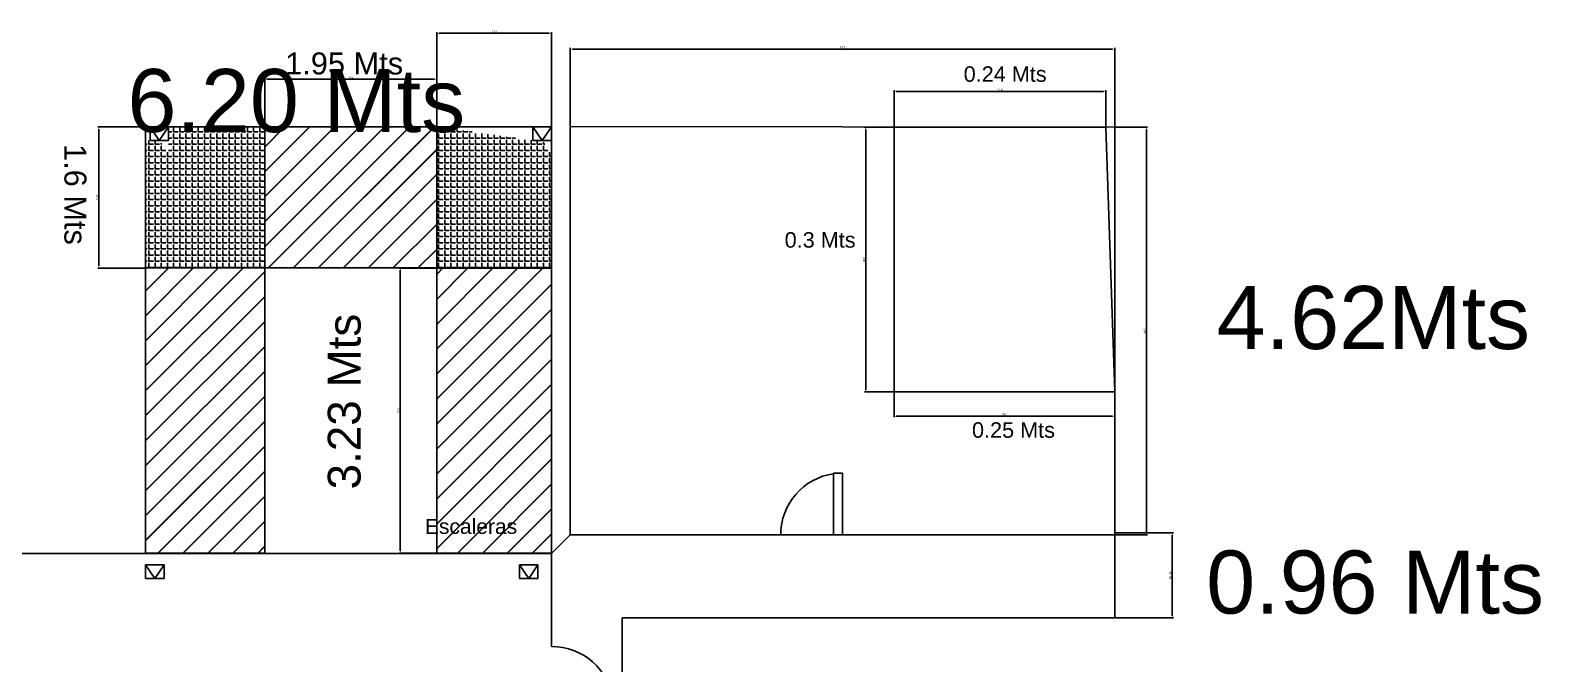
# Model space of a CAD drawing. Header units: millimetres. Extents: x 4980 to 36158, y 679 to 26062.
# Drawn here: x 28563 to 30275, y 3055 to 3774 of the extents above; entities that cross this region are included whole.
import ezdxf

# ---------------------------------------------------------------- set-up
doc = ezdxf.new("R2010")
doc.units = ezdxf.units.MM
doc.styles.get("Standard").update_dxf_attribs({"font": 'arial.ttf'})
doc.dimstyles.new('ISO-25', dxfattribs={"dimtxt": 2.5, "dimasz": 2.5, "dimexe": 1.25, "dimexo": 0.625, "dimtad": 1, "dimtxsty": 'Standard', "dimcen": 2.5, "dimadec": 0, "dimazin": 0, "dimtfac": 1, "dimtmove": 0, "dimatfit": 3, "dimfxl": 1, "dimarcsym": 0})

# ---------------------------------------------------------------- blocks, each defined once
blk = doc.blocks.new('*D24')
at = {"color": 0, "lineweight": -2, "transparency": 16777216}
for p, q in [((29792.8, 3663.6), (29829.3, 3663.6)), ((29828.1, 3661.1), (29828.1, 3204.1)), ((29792.8, 3201.6), (29829.3, 3201.6))]:
    blk.add_line(p, q, dxfattribs=at)
at = {"color": 0, "transparency": 16777216}
for points in [[(29827.7, 3661.1), (29828.5, 3661.1), (29828.1, 3663.6)], [(29827.7, 3204.1), (29828.5, 3204.1), (29828.1, 3201.6)]]:
    blk.add_solid(points, dxfattribs=at)
at = {"layer": 'Defpoints', "color": 0, "transparency": 16777216}
for p in [(29792.2, 3663.6), (29792.2, 3201.6), (29828.1, 3201.6)]:
    blk.add_point(p, dxfattribs=at)
at = {"color": 0, "transparency": 16777216, "insert": (29826.2, 3432.6), "char_height": 2.5, "attachment_point": 5, "rotation": 90}
blk.add_mtext('462', dxfattribs=at)
blk = doc.blocks.new('*D25')
at = {"color": 0, "lineweight": -2, "transparency": 16777216}
for p, q in [((29792.8, 3203.9), (29858.7, 3203.9)), ((29857.5, 3201.4), (29857.5, 3109.9)), ((29792.8, 3107.4), (29858.7, 3107.4))]:
    blk.add_line(p, q, dxfattribs=at)
at = {"color": 0, "transparency": 16777216}
for points in [[(29857.1, 3201.4), (29857.9, 3201.4), (29857.5, 3203.9)], [(29857.1, 3109.9), (29857.9, 3109.9), (29857.5, 3107.4)]]:
    blk.add_solid(points, dxfattribs=at)
at = {"layer": 'Defpoints', "color": 0, "transparency": 16777216}
for p in [(29792.2, 3203.9), (29792.2, 3107.4), (29857.5, 3107.4)]:
    blk.add_point(p, dxfattribs=at)
at = {"color": 0, "transparency": 16777216, "insert": (29855.3, 3155.6), "char_height": 2.5, "attachment_point": 5, "rotation": 90}
blk.add_mtext('96,45', dxfattribs=at)
blk = doc.blocks.new('*D26')
at = {"color": 0, "lineweight": -2, "transparency": 16777216}
for p, q in [((29175.2, 3664.9), (29175.2, 3753.4)), ((29789.7, 3752.1), (29177.7, 3752.1)), ((29792.2, 3664.3), (29792.2, 3753.4))]:
    blk.add_line(p, q, dxfattribs=at)
at = {"color": 0, "transparency": 16777216}
for points in [[(29177.7, 3752.5), (29177.7, 3751.7), (29175.2, 3752.1)], [(29789.7, 3752.5), (29789.7, 3751.7), (29792.2, 3752.1)]]:
    blk.add_solid(points, dxfattribs=at)
at = {"layer": 'Defpoints', "color": 0, "transparency": 16777216}
for p in [(29175.2, 3752.1), (29175.2, 3664.3), (29792.2, 3663.6)]:
    blk.add_point(p, dxfattribs=at)
at = {"color": 0, "transparency": 16777216, "insert": (29483.7, 3754), "char_height": 2.5, "attachment_point": 5}
blk.add_mtext('617', dxfattribs=at)
blk = doc.blocks.new('*D27')
at = {"color": 0, "lineweight": -2, "transparency": 16777216}
for p, q in [((29542.2, 3664.3), (29542.2, 3705.5)), ((29779.7, 3704.2), (29544.7, 3704.2)), ((29782.2, 3664.3), (29782.2, 3705.5))]:
    blk.add_line(p, q, dxfattribs=at)
at = {"color": 0, "transparency": 16777216}
for points in [[(29544.7, 3704.6), (29544.7, 3703.8), (29542.2, 3704.2)], [(29779.7, 3704.6), (29779.7, 3703.8), (29782.2, 3704.2)]]:
    blk.add_solid(points, dxfattribs=at)
at = {"layer": 'Defpoints', "color": 0, "transparency": 16777216}
for p in [(29542.2, 3704.2), (29542.2, 3663.6), (29782.2, 3663.6)]:
    blk.add_point(p, dxfattribs=at)
at = {"color": 0, "transparency": 16777216, "insert": (29662.2, 3706.1), "char_height": 2.5, "attachment_point": 5}
blk.add_mtext('240', dxfattribs=at)
blk = doc.blocks.new('*D28')
at = {"color": 0, "lineweight": -2, "transparency": 16777216}
for p, q in [((29542.2, 3363), (29542.2, 3334.8)), ((29792.2, 3363), (29792.2, 3334.8)), ((29789.7, 3336), (29544.7, 3336))]:
    blk.add_line(p, q, dxfattribs=at)
at = {"color": 0, "transparency": 16777216}
for points in [[(29544.7, 3336.4), (29544.7, 3335.6), (29542.2, 3336)], [(29789.7, 3336.4), (29789.7, 3335.6), (29792.2, 3336)]]:
    blk.add_solid(points, dxfattribs=at)
at = {"layer": 'Defpoints', "color": 0, "transparency": 16777216}
for p in [(29542.2, 3363.6), (29792.2, 3363.6), (29542.2, 3336)]:
    blk.add_point(p, dxfattribs=at)
at = {"color": 0, "transparency": 16777216, "insert": (29667.2, 3337.9), "char_height": 2.5, "attachment_point": 5}
blk.add_mtext('250', dxfattribs=at)
blk = doc.blocks.new('*D61')
at = {"color": 0, "lineweight": -2, "transparency": 16777216}
for p, q in [((29541.6, 3663.6), (29508.8, 3663.6)), ((29510, 3661.1), (29510, 3366.1)), ((29541.6, 3363.6), (29508.8, 3363.6))]:
    blk.add_line(p, q, dxfattribs=at)
at = {"color": 0, "transparency": 16777216}
for points in [[(29509.6, 3661.1), (29510.5, 3661.1), (29510, 3663.6)], [(29509.6, 3366.1), (29510.5, 3366.1), (29510, 3363.6)]]:
    blk.add_solid(points, dxfattribs=at)
at = {"layer": 'Defpoints', "color": 0, "transparency": 16777216}
for p in [(29542.2, 3663.6), (29510, 3363.6), (29542.2, 3363.6)]:
    blk.add_point(p, dxfattribs=at)
at = {"color": 0, "transparency": 16777216, "insert": (29508.1, 3513.6), "char_height": 2.5, "attachment_point": 5, "rotation": 90}
blk.add_mtext('300', dxfattribs=at)
blk = doc.blocks.new('*D89')
at = {"color": 0, "lineweight": -2, "transparency": 16777216}
for p, q in [((28829, 3664.7), (28829, 3719.4)), ((29021.5, 3718.2), (28831.5, 3718.2)), ((29024, 3664.7), (29024, 3719.4))]:
    blk.add_line(p, q, dxfattribs=at)
at = {"color": 0, "transparency": 16777216}
for points in [[(28831.5, 3718.6), (28831.5, 3717.8), (28829, 3718.2)], [(29021.5, 3718.6), (29021.5, 3717.8), (29024, 3718.2)]]:
    blk.add_solid(points, dxfattribs=at)
at = {"layer": 'Defpoints', "color": 0, "transparency": 16777216}
for p in [(28829, 3718.2), (28829, 3664), (29024, 3664)]:
    blk.add_point(p, dxfattribs=at)
at = {"color": 0, "transparency": 16777216, "insert": (28926.5, 3720.1), "char_height": 2.5, "attachment_point": 5}
blk.add_mtext('195', dxfattribs=at)
blk = doc.blocks.new('*D90')
at = {"color": 0, "lineweight": -2, "transparency": 16777216}
for p, q in [((29024, 3665.3), (29024, 3771.2)), ((29026.5, 3770), (29151.5, 3770)), ((29154, 3664.7), (29154, 3771.2))]:
    blk.add_line(p, q, dxfattribs=at)
at = {"color": 0, "transparency": 16777216}
for points in [[(29026.5, 3770.4), (29026.5, 3769.6), (29024, 3770)], [(29151.5, 3770.4), (29151.5, 3769.6), (29154, 3770)]]:
    blk.add_solid(points, dxfattribs=at)
at = {"layer": 'Defpoints', "color": 0, "transparency": 16777216}
for p in [(29154, 3770), (29024, 3664.7), (29154, 3664)]:
    blk.add_point(p, dxfattribs=at)
at = {"color": 0, "transparency": 16777216, "insert": (29089, 3771.9), "char_height": 2.5, "attachment_point": 5}
blk.add_mtext('130', dxfattribs=at)
blk = doc.blocks.new('*D91')
at = {"color": 0, "lineweight": -2, "transparency": 16777216}
for p, q in [((28693.3, 3664), (28639.7, 3664)), ((28641, 3661.5), (28641, 3506.5)), ((28693.3, 3504), (28639.7, 3504))]:
    blk.add_line(p, q, dxfattribs=at)
at = {"color": 0, "transparency": 16777216}
for points in [[(28640.6, 3661.5), (28641.4, 3661.5), (28641, 3664)], [(28640.6, 3506.5), (28641.4, 3506.5), (28641, 3504)]]:
    blk.add_solid(points, dxfattribs=at)
at = {"layer": 'Defpoints', "color": 0, "transparency": 16777216}
for p in [(28694, 3664), (28641, 3504), (28694, 3504)]:
    blk.add_point(p, dxfattribs=at)
at = {"color": 0, "transparency": 16777216, "insert": (28639.1, 3584), "char_height": 2.5, "attachment_point": 5, "rotation": 90}
blk.add_mtext('160', dxfattribs=at)
blk = doc.blocks.new('*D92')
at = {"color": 0, "lineweight": -2, "transparency": 16777216}
for p, q in [((29153.3, 3504), (28981.3, 3504)), ((28982.6, 3501.5), (28982.6, 3183.5)), ((29153.3, 3181), (28981.3, 3181))]:
    blk.add_line(p, q, dxfattribs=at)
at = {"color": 0, "transparency": 16777216}
for points in [[(28982.2, 3501.5), (28983, 3501.5), (28982.6, 3504)], [(28982.2, 3183.5), (28983, 3183.5), (28982.6, 3181)]]:
    blk.add_solid(points, dxfattribs=at)
at = {"layer": 'Defpoints', "color": 0, "transparency": 16777216}
for p in [(29154, 3504), (28982.6, 3181), (29154, 3181)]:
    blk.add_point(p, dxfattribs=at)
at = {"color": 0, "transparency": 16777216, "insert": (28980.7, 3342.5), "char_height": 2.5, "attachment_point": 5, "rotation": 90}
blk.add_mtext('323', dxfattribs=at)

msp = doc.modelspace()

# ---------------------------------------------------------------- hatches: boundary and pattern name
h = msp.add_hatch()
h.set_pattern_fill('JIS_LC_20', color=5)
h.set_pattern_definition([(45, (7358.52, 75.02), (-14.142136, 14.142136), []), (45, (7358.92, 75.02), (-14.142136, 14.142136), [])])
h.paths.add_polyline_path([(28693.975, 3181.037), (28828.975, 3181.037), (28828.975, 3504.037), (28693.975, 3504.037)])
h.paths.add_polyline_path([(29023.975, 3504.037), (29023.975, 3664.037), (28828.975, 3664.037), (28828.975, 3504.037)])
h.paths.add_polyline_path([(29023.975, 3181.037), (29153.975, 3181.037), (29153.975, 3504.037), (29023.975, 3504.037)])
h = msp.add_hatch()
h.set_pattern_fill('ANGLE', color=5)
h.set_pattern_definition([(0, (7358.52, 75.0205), (0, 6.985), [5.08, -1.905]), (90, (7358.52, 75.0205), (-6.985, 4e-16), [5.08, -1.905])])
h.paths.add_polyline_path([(28828.975, 3664.037), (28720.075, 3664.037), (28720.075, 3633.037), (28709.525, 3648.537), (28693.975, 3648.537), (28693.975, 3504.037), (28828.975, 3504.037)])
h.paths.add_polyline_path([(29023.975, 3504.037), (29153.975, 3504.037), (29153.975, 3633.037), (29143.425, 3648.537), (29132.875, 3648.537), (29023.975, 3664.037)])

# ---------------------------------------------------------------- linework, layer by layer
for p, q in [((28693.975, 3504.037), (28693.975, 3664.037)), ((28693.975, 3664.037), (28828.975, 3664.037)), ((28720.075, 3664.037), (28698.975, 3664.037)), ((29023.975, 3664.037), (28828.975, 3664.037)), ((28828.975, 3664.037), (28828.975, 3504.037)), ((29153.975, 3664.037), (29023.975, 3664.037)), ((29023.975, 3664.037), (29023.975, 3181.037)), ((29132.875, 3664.037), (29153.975, 3664.037)), ((29153.975, 3504.037), (29153.975, 3664.037)), ((29175.188, 3664.251), (29792.188, 3663.626)), ((29175.188, 3546.626), (29175.188, 3663.626)), ((29525.188, 3663.626), (29515.188, 3663.626)), ((29542.188, 3663.626), (29542.188, 3363.626)), ((29542.188, 3663.626), (29782.188, 3663.626)), ((29782.188, 3663.626), (29792.188, 3363.626)), ((29792.188, 3201.626), (29792.188, 3663.626)), ((29153.975, 3181.037), (29153.975, 3610.61)), ((29175.188, 3201.626), (29175.188, 3546.626)), ((29153.975, 3504.037), (28693.975, 3504.037)), ((28693.975, 3504.037), (28693.975, 3181.037)), ((28828.975, 3181.037), (28828.975, 3504.037)), ((29153.975, 3181.037), (29153.975, 3504.037)), ((29542.188, 3363.626), (29792.188, 3363.626)), ((29473.688, 3201.626), (29473.688, 3271.626)), ((29473.688, 3271.626), (29483.688, 3271.626)), ((29483.688, 3271.626), (29483.688, 3201.626)), ((29153.975, 3180.412), (29175.188, 3201.626)), ((29175.188, 3201.626), (29792.188, 3201.626)), ((29483.688, 3201.626), (29473.688, 3201.626)), ((29525.188, 3201.626), (29538.188, 3201.626)), ((29755.975, 3201.626), (29665.975, 3201.626)), ((29792.188, 3201.626), (29792.188, 3107.412)), ((29153.975, 3180.412), (28533.475, 3180.412)), ((28693.975, 3181.037), (28828.975, 3181.037)), ((28693.975, 3167.537), (28693.975, 3152.037)), ((28693.975, 3167.537), (28704.475, 3152.037)), ((28693.975, 3167.537), (28714.975, 3167.537)), ((28704.475, 3152.037), (28714.975, 3167.537)), ((28714.975, 3152.037), (28714.975, 3167.537)), ((29153.975, 3181.037), (29023.975, 3181.037)), ((29117.6, 3167.537), (29117.6, 3152.037)), ((29117.6, 3167.537), (29128.1, 3152.037)), ((29117.6, 3167.537), (29138.6, 3167.537)), ((29128.1, 3152.037), (29138.6, 3167.537)), ((29138.6, 3152.037), (29138.6, 3167.537)), ((29153.999, 3075.123), (29153.975, 3180.412)), ((28693.975, 3152.037), (28714.975, 3152.037)), ((29117.6, 3152.037), (29138.6, 3152.037)), ((29233.975, 2453.945), (29233.975, 3107.412)), ((29233.975, 3107.412), (29792.188, 3107.412))]:
    msp.add_line(p, q)
for points in [[(28698.975, 3648.537), (28698.975, 3664.037), (28709.525, 3648.537), (28720.075, 3664.037), (28720.075, 3648.537)], [(29153.975, 3648.537), (29153.975, 3664.037), (29143.425, 3648.537), (29132.875, 3664.037), (29132.875, 3648.537)]]:
    msp.add_lwpolyline(points, close=True)
for centre, radius, start, end in [((29483.688, 3201.626), 70, 98.213211, 180), ((29153.975, 3004.412), 70.711, 8.130102, 89.980393)]:
    msp.add_arc(centre, radius, start, end)
msp.add_solid([(29151.475, 3609.776), (29151.475, 3608.943), (29153.975, 3609.36)])

# ---------------------------------------------------------------- texts
for s, height, p in [('1.95 Mts', 24.9483, (28852.152, 3723.371)), ('0.24 Mts', 17.5501, (29621.073, 3715.056)), ('6.20 Mts', 71.4577, (28673.423, 3658.102)), ('0.3 Mts', 17.5501, (29418.182, 3527.109)), ('4.62Mts', 71.4577, (29907.821, 3412.192)), ('0.25 Mts', 17.5501, (29630.51, 3311.639)), ('Escaleras', 17.0443, (29010.531, 3202.676)), ('0.96 Mts', 71.4577, (29895.894, 3112.392))]:
    msp.add_text(s, height=height).set_placement(p)
for s, height, rotation, p in [('1.6 Mts', 24.9483, 270, (28601.985, 3644.522)), ('3.23 Mts', 37.1603, 90, (28937.598, 3253.11))]:
    msp.add_text(s, height=height, rotation=rotation).set_placement(p)

# ---------------------------------------------------------------- dimensions: what is measured, and where the dimension line sits
for base, p1, p2, picture, middle in [((29153.975, 3769.982), (29023.975, 3664.662), (29153.975, 3664.037), '*D90', (29088.975, 3771.885)), ((29175.188, 3752.102), (29792.188, 3663.626), (29175.188, 3664.251), '*D26', (29483.688, 3754.004)), ((28828.975, 3718.186), (29023.975, 3664.037), (28828.975, 3664.037), '*D89', (28926.475, 3720.087)), ((29542.188, 3704.214), (29782.188, 3663.626), (29542.188, 3663.626), '*D27', (29662.188, 3706.115)), ((29542.188, 3336.022), (29792.188, 3363.626), (29542.188, 3363.626), '*D28', (29667.188, 3337.923))]:
    dim = msp.add_linear_dim(base=base, p1=p1, p2=p2, dimstyle='ISO-25')
    dim.commit()
    dim.dimension.update_dxf_attribs({"geometry": picture, "text_midpoint": middle})
for base, p1, p2, picture, middle in [((28640.968, 3504.037), (28693.975, 3664.037), (28693.975, 3504.037), '*D91', (28639.067, 3584.037)), ((29510.044, 3363.626), (29542.188, 3663.626), (29542.188, 3363.626), '*D61', (29508.142, 3513.626)), ((29828.094, 3201.626), (29792.188, 3663.626), (29792.188, 3201.626), '*D24', (29826.192, 3432.626)), ((29857.474, 3107.412), (29792.188, 3203.858), (29792.188, 3107.412), '*D25', (29855.347, 3155.635))]:
    dim = msp.add_linear_dim(base=base, p1=p1, p2=p2, angle=90, dimstyle='ISO-25')
    dim.commit()
    dim.dimension.update_dxf_attribs({"geometry": picture, "text_midpoint": middle})
dim = msp.add_linear_dim(base=(28982.599, 3181.037), p1=(29153.975, 3504.037), p2=(29153.975, 3181.037), angle=90, dimstyle='ISO-25')
dim.commit()
dim.dimension.update_dxf_attribs({"geometry": '*D92', "text_midpoint": (28982.599, 3342.537), "dimtype": 160})

doc.saveas('drawing.dxf')
